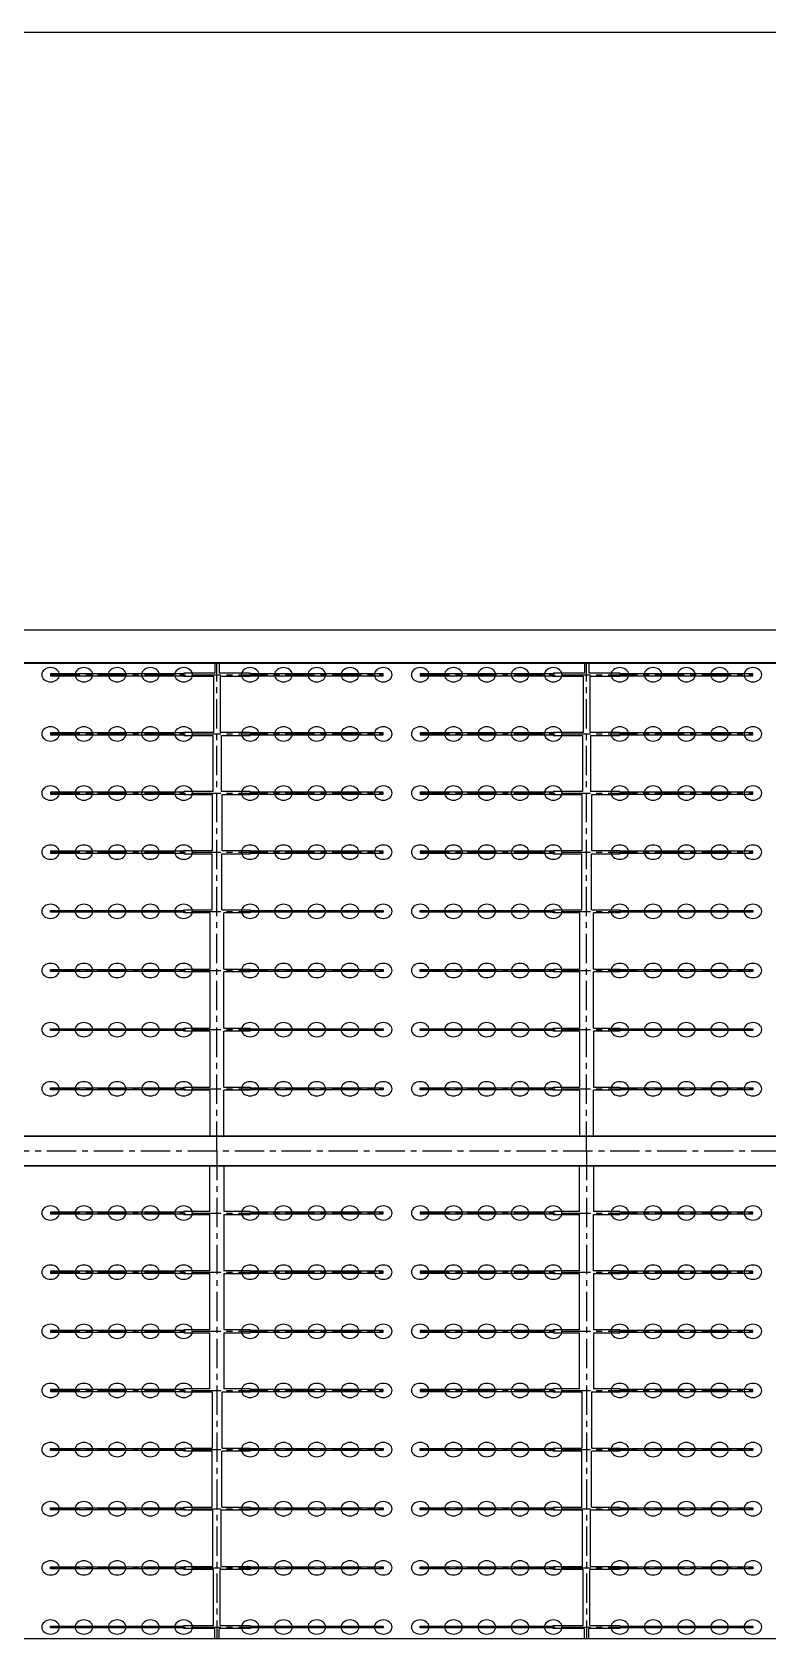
# Model space of a CAD drawing. Header units: millimetres. Extents: x 738100 to 1284508, y 138373 to 260796.
# Drawn here: x 791900 to 799862, y 219875 to 237261 of the extents above; entities that cross this region are included whole.
import ezdxf

# ---------------------------------------------------------------- set-up
doc = ezdxf.new("R2010")
doc.units = ezdxf.units.MM
doc.linetypes.add('CENTER', pattern=[50.8, 31.75, -6.35, 6.35, -6.35])
doc.layers.add('轴线', color=6, linetype='CENTER')

msp = doc.modelspace()

# ---------------------------------------------------------------- linework, layer by layer
at = {"lineweight": -3, "ltscale": 100}
for p, q in [((779900.494, 237260.765), (843900.494, 237260.765)), ((843900.494, 230435.296), (779900.494, 230435.296)), ((779900.494, 230433.442), (843900.494, 230433.442)), ((777220.494, 225315.296), (843900.494, 225315.296)), ((777220.494, 225315.296), (843900.494, 225315.296)), ((777220.494, 225315.296), (843900.494, 225315.296)), ((779900.494, 224995.296), (843900.494, 224995.296)), ((843900.494, 219875.296), (779900.494, 219875.296))]:
    msp.add_line(p, q, dxfattribs=at)
at = {"lineweight": -3}
msp.add_line((842940.494, 230789.288), (779900.494, 230789.288), dxfattribs=at)
at = {"ltscale": 10}
for p, q in [((793876.494, 230435.296), (793876.494, 230323.296)), ((793924.494, 230435.296), (793924.494, 230323.296)), ((797876.494, 230435.296), (797876.494, 230323.296)), ((797924.494, 230435.296), (797924.494, 230323.296)), ((792100.494, 230317.536), (792100.494, 230297.056)), ((793540.494, 230317.536), (792100.494, 230317.536)), ((792100.494, 230297.056), (793540.494, 230297.056)), ((793876.494, 230323.296), (793540.494, 230323.296)), ((793540.494, 230323.296), (793540.494, 230317.536)), ((793540.494, 230297.056), (793540.494, 230291.296)), ((793540.494, 230291.296), (793864.494, 230291.296)), ((793864.494, 230291.296), (793864.494, 229683.296)), ((794260.494, 230323.296), (793924.494, 230323.296)), ((793936.494, 230291.296), (794260.494, 230291.296)), ((793936.494, 230291.296), (793936.494, 229683.296)), ((794260.494, 230317.536), (794260.494, 230323.296)), ((795700.494, 230317.536), (794260.494, 230317.536)), ((794260.494, 230291.296), (794260.494, 230297.056)), ((794260.494, 230297.056), (795700.494, 230297.056)), ((795700.494, 230297.056), (795700.494, 230317.536)), ((796100.494, 230317.536), (796100.494, 230297.056)), ((797540.494, 230317.536), (796100.494, 230317.536)), ((796100.494, 230297.056), (797540.494, 230297.056)), ((797876.494, 230323.296), (797540.494, 230323.296)), ((797540.494, 230323.296), (797540.494, 230317.536)), ((797540.494, 230297.056), (797540.494, 230291.296)), ((797540.494, 230291.296), (797864.494, 230291.296)), ((797864.494, 230291.296), (797864.494, 229683.296)), ((798260.494, 230323.296), (797924.494, 230323.296)), ((797936.494, 230291.296), (798260.494, 230291.296)), ((797936.494, 230291.296), (797936.494, 229683.296)), ((798260.494, 230317.536), (798260.494, 230323.296)), ((799700.494, 230317.536), (798260.494, 230317.536)), ((798260.494, 230291.296), (798260.494, 230297.056)), ((798260.494, 230297.056), (799700.494, 230297.056)), ((799700.494, 230297.056), (799700.494, 230317.536)), ((792100.494, 229677.536), (792100.494, 229657.056)), ((793540.494, 229677.536), (792100.494, 229677.536)), ((793864.494, 229683.296), (793540.494, 229683.296)), ((793540.494, 229683.296), (793540.494, 229677.536)), ((794260.494, 229683.296), (793936.494, 229683.296)), ((794260.494, 229677.536), (794260.494, 229683.296)), ((795700.494, 229677.536), (794260.494, 229677.536)), ((795700.494, 229657.056), (795700.494, 229677.536)), ((796100.494, 229677.536), (796100.494, 229657.056)), ((797540.494, 229677.536), (796100.494, 229677.536)), ((797864.494, 229683.296), (797540.494, 229683.296)), ((797540.494, 229683.296), (797540.494, 229677.536)), ((798260.494, 229683.296), (797936.494, 229683.296)), ((798260.494, 229677.536), (798260.494, 229683.296)), ((799700.494, 229677.536), (798260.494, 229677.536)), ((799700.494, 229657.056), (799700.494, 229677.536)), ((792100.494, 229657.056), (793540.494, 229657.056)), ((793540.494, 229657.056), (793540.494, 229651.296)), ((793540.494, 229651.296), (793856.494, 229651.296)), ((793856.494, 229651.296), (793856.494, 229043.296)), ((793944.494, 229651.296), (794260.494, 229651.296)), ((793944.494, 229651.296), (793944.494, 229043.296)), ((794260.494, 229651.296), (794260.494, 229657.056)), ((794260.494, 229657.056), (795700.494, 229657.056)), ((796100.494, 229657.056), (797540.494, 229657.056)), ((797540.494, 229657.056), (797540.494, 229651.296)), ((797540.494, 229651.296), (797856.494, 229651.296)), ((797856.494, 229651.296), (797856.494, 229043.296)), ((797944.494, 229651.296), (798260.494, 229651.296)), ((797944.494, 229651.296), (797944.494, 229043.296)), ((798260.494, 229651.296), (798260.494, 229657.056)), ((798260.494, 229657.056), (799700.494, 229657.056)), ((792100.494, 229037.536), (792100.494, 229017.056)), ((793540.494, 229037.536), (792100.494, 229037.536)), ((792100.494, 229017.056), (793540.494, 229017.056)), ((793856.494, 229043.296), (793540.494, 229043.296)), ((793540.494, 229043.296), (793540.494, 229037.536)), ((793540.494, 229017.056), (793540.494, 229011.296)), ((793540.494, 229011.296), (793848.494, 229011.296)), ((793848.494, 229011.296), (793848.494, 228403.296)), ((794260.494, 229043.296), (793944.494, 229043.296)), ((793952.494, 229011.296), (794260.494, 229011.296)), ((793952.494, 229011.296), (793952.494, 228403.296)), ((794260.494, 229037.536), (794260.494, 229043.296)), ((795700.494, 229037.536), (794260.494, 229037.536)), ((794260.494, 229011.296), (794260.494, 229017.056)), ((794260.494, 229017.056), (795700.494, 229017.056)), ((795700.494, 229017.056), (795700.494, 229037.536)), ((796100.494, 229037.536), (796100.494, 229017.056)), ((797540.494, 229037.536), (796100.494, 229037.536)), ((796100.494, 229017.056), (797540.494, 229017.056)), ((797856.494, 229043.296), (797540.494, 229043.296)), ((797540.494, 229043.296), (797540.494, 229037.536)), ((797540.494, 229017.056), (797540.494, 229011.296)), ((797540.494, 229011.296), (797848.494, 229011.296)), ((797848.494, 229011.296), (797848.494, 228403.296)), ((798260.494, 229043.296), (797944.494, 229043.296)), ((797952.494, 229011.296), (798260.494, 229011.296)), ((797952.494, 229011.296), (797952.494, 228403.296)), ((798260.494, 229037.536), (798260.494, 229043.296)), ((799700.494, 229037.536), (798260.494, 229037.536)), ((798260.494, 229011.296), (798260.494, 229017.056)), ((798260.494, 229017.056), (799700.494, 229017.056)), ((799700.494, 229017.056), (799700.494, 229037.536)), ((792100.494, 228397.536), (792100.494, 228377.056)), ((793540.494, 228397.536), (792100.494, 228397.536)), ((792100.494, 228377.056), (793540.494, 228377.056)), ((793848.494, 228403.296), (793540.494, 228403.296)), ((793540.494, 228403.296), (793540.494, 228397.536)), ((793540.494, 228377.056), (793540.494, 228371.296)), ((793540.494, 228371.296), (793848.494, 228371.296)), ((793848.494, 227763.296), (793848.494, 228371.296)), ((794260.494, 228403.296), (793952.494, 228403.296)), ((793952.494, 228371.296), (794260.494, 228371.296)), ((793952.494, 227763.296), (793952.494, 228371.296)), ((794260.494, 228397.536), (794260.494, 228403.296)), ((795700.494, 228397.536), (794260.494, 228397.536)), ((794260.494, 228371.296), (794260.494, 228377.056)), ((794260.494, 228377.056), (795700.494, 228377.056)), ((795700.494, 228377.056), (795700.494, 228397.536)), ((796100.494, 228397.536), (796100.494, 228377.056)), ((797540.494, 228397.536), (796100.494, 228397.536)), ((796100.494, 228377.056), (797540.494, 228377.056)), ((797848.494, 228403.296), (797540.494, 228403.296)), ((797540.494, 228403.296), (797540.494, 228397.536)), ((797540.494, 228377.056), (797540.494, 228371.296)), ((797540.494, 228371.296), (797848.494, 228371.296)), ((797848.494, 227763.296), (797848.494, 228371.296)), ((798260.494, 228403.296), (797952.494, 228403.296)), ((797952.494, 228371.296), (798260.494, 228371.296)), ((797952.494, 227763.296), (797952.494, 228371.296)), ((798260.494, 228397.536), (798260.494, 228403.296)), ((799700.494, 228397.536), (798260.494, 228397.536)), ((798260.494, 228371.296), (798260.494, 228377.056)), ((798260.494, 228377.056), (799700.494, 228377.056)), ((799700.494, 228377.056), (799700.494, 228397.536)), ((792100.494, 227737.056), (792100.494, 227757.536)), ((792100.494, 227757.536), (793540.494, 227757.536)), ((793540.494, 227757.536), (793540.494, 227763.296)), ((793540.494, 227763.296), (793848.494, 227763.296)), ((793952.494, 227763.296), (794260.494, 227763.296)), ((794260.494, 227763.296), (794260.494, 227757.536)), ((794260.494, 227757.536), (795700.494, 227757.536)), ((795700.494, 227757.536), (795700.494, 227737.056)), ((796100.494, 227737.056), (796100.494, 227757.536)), ((796100.494, 227757.536), (797540.494, 227757.536)), ((797540.494, 227757.536), (797540.494, 227763.296)), ((797540.494, 227763.296), (797848.494, 227763.296)), ((797952.494, 227763.296), (798260.494, 227763.296)), ((798260.494, 227763.296), (798260.494, 227757.536)), ((798260.494, 227757.536), (799700.494, 227757.536)), ((799700.494, 227757.536), (799700.494, 227737.056)), ((793540.494, 227737.056), (792100.494, 227737.056)), ((793540.494, 227731.296), (793540.494, 227737.056)), ((793824.494, 227731.296), (793540.494, 227731.296)), ((793824.494, 227731.296), (793824.494, 227123.296)), ((794260.494, 227731.296), (793976.494, 227731.296)), ((793976.494, 227123.296), (793976.494, 227731.296)), ((795700.494, 227737.056), (794260.494, 227737.056)), ((794260.494, 227737.056), (794260.494, 227731.296)), ((797540.494, 227737.056), (796100.494, 227737.056)), ((797540.494, 227731.296), (797540.494, 227737.056)), ((797824.494, 227731.296), (797540.494, 227731.296)), ((797824.494, 227731.296), (797824.494, 227123.296)), ((798260.494, 227731.296), (797976.494, 227731.296)), ((797976.494, 227123.296), (797976.494, 227731.296)), ((799700.494, 227737.056), (798260.494, 227737.056)), ((798260.494, 227737.056), (798260.494, 227731.296)), ((792100.494, 227097.056), (792100.494, 227117.536)), ((792100.494, 227117.536), (793540.494, 227117.536)), ((793540.494, 227097.056), (792100.494, 227097.056)), ((793540.494, 227117.536), (793540.494, 227123.296)), ((793540.494, 227123.296), (793824.494, 227123.296)), ((793540.494, 227091.296), (793540.494, 227097.056)), ((793824.494, 227091.296), (793540.494, 227091.296)), ((793824.494, 227091.296), (793824.494, 226483.296)), ((793976.494, 227123.296), (794260.494, 227123.296)), ((794260.494, 227091.296), (793976.494, 227091.296)), ((793976.494, 226483.296), (793976.494, 227091.296)), ((794260.494, 227123.296), (794260.494, 227117.536)), ((794260.494, 227117.536), (795700.494, 227117.536)), ((795700.494, 227097.056), (794260.494, 227097.056)), ((794260.494, 227097.056), (794260.494, 227091.296)), ((795700.494, 227117.536), (795700.494, 227097.056)), ((796100.494, 227097.056), (796100.494, 227117.536)), ((796100.494, 227117.536), (797540.494, 227117.536)), ((797540.494, 227097.056), (796100.494, 227097.056)), ((797540.494, 227117.536), (797540.494, 227123.296)), ((797540.494, 227123.296), (797824.494, 227123.296)), ((797540.494, 227091.296), (797540.494, 227097.056)), ((797824.494, 227091.296), (797540.494, 227091.296)), ((797824.494, 227091.296), (797824.494, 226483.296)), ((797976.494, 227123.296), (798260.494, 227123.296)), ((798260.494, 227091.296), (797976.494, 227091.296)), ((797976.494, 226483.296), (797976.494, 227091.296)), ((798260.494, 227123.296), (798260.494, 227117.536)), ((798260.494, 227117.536), (799700.494, 227117.536)), ((799700.494, 227097.056), (798260.494, 227097.056)), ((798260.494, 227097.056), (798260.494, 227091.296)), ((799700.494, 227117.536), (799700.494, 227097.056)), ((792100.494, 226457.056), (792100.494, 226477.536)), ((792100.494, 226477.536), (793540.494, 226477.536)), ((793540.494, 226457.056), (792100.494, 226457.056)), ((793540.494, 226477.536), (793540.494, 226483.296)), ((793540.494, 226483.296), (793824.494, 226483.296)), ((793540.494, 226451.296), (793540.494, 226457.056)), ((793824.494, 226451.296), (793540.494, 226451.296)), ((793824.494, 226451.296), (793824.494, 225843.296)), ((793976.494, 226483.296), (794260.494, 226483.296)), ((794260.494, 226451.296), (793976.494, 226451.296)), ((793976.494, 225843.296), (793976.494, 226451.296)), ((794260.494, 226483.296), (794260.494, 226477.536)), ((794260.494, 226477.536), (795700.494, 226477.536)), ((795700.494, 226457.056), (794260.494, 226457.056)), ((794260.494, 226457.056), (794260.494, 226451.296)), ((795700.494, 226477.536), (795700.494, 226457.056)), ((796100.494, 226457.056), (796100.494, 226477.536)), ((796100.494, 226477.536), (797540.494, 226477.536)), ((797540.494, 226457.056), (796100.494, 226457.056)), ((797540.494, 226477.536), (797540.494, 226483.296)), ((797540.494, 226483.296), (797824.494, 226483.296)), ((797540.494, 226451.296), (797540.494, 226457.056)), ((797824.494, 226451.296), (797540.494, 226451.296)), ((797824.494, 226451.296), (797824.494, 225843.296)), ((797976.494, 226483.296), (798260.494, 226483.296)), ((798260.494, 226451.296), (797976.494, 226451.296)), ((797976.494, 226451.296), (797976.494, 225843.296)), ((798260.494, 226483.296), (798260.494, 226477.536)), ((798260.494, 226477.536), (799700.494, 226477.536)), ((799700.494, 226457.056), (798260.494, 226457.056)), ((798260.494, 226457.056), (798260.494, 226451.296)), ((799700.494, 226477.536), (799700.494, 226457.056)), ((792100.494, 225817.056), (792100.494, 225837.536)), ((792100.494, 225837.536), (793540.494, 225837.536)), ((793540.494, 225837.536), (793540.494, 225843.296)), ((793540.494, 225843.296), (793824.494, 225843.296)), ((793976.494, 225843.296), (794260.494, 225843.296)), ((794260.494, 225843.296), (794260.494, 225837.536)), ((794260.494, 225837.536), (795700.494, 225837.536)), ((795700.494, 225837.536), (795700.494, 225817.056)), ((796100.494, 225817.056), (796100.494, 225837.536)), ((796100.494, 225837.536), (797540.494, 225837.536)), ((797540.494, 225837.536), (797540.494, 225843.296)), ((797540.494, 225843.296), (797824.494, 225843.296)), ((797976.494, 225843.296), (798260.494, 225843.296)), ((798260.494, 225843.296), (798260.494, 225837.536)), ((798260.494, 225837.536), (799700.494, 225837.536)), ((799700.494, 225837.536), (799700.494, 225817.056)), ((793540.494, 225817.056), (792100.494, 225817.056)), ((793540.494, 225811.296), (793540.494, 225817.056)), ((793824.494, 225811.296), (793540.494, 225811.296)), ((793824.494, 225811.296), (793824.494, 225315.296)), ((794260.494, 225811.296), (793976.494, 225811.296)), ((793976.494, 225315.296), (793976.494, 225811.296)), ((795700.494, 225817.056), (794260.494, 225817.056)), ((794260.494, 225817.056), (794260.494, 225811.296)), ((797540.494, 225817.056), (796100.494, 225817.056)), ((797540.494, 225811.296), (797540.494, 225817.056)), ((797824.494, 225811.296), (797540.494, 225811.296)), ((797824.494, 225811.296), (797824.494, 225315.296)), ((798260.494, 225811.296), (797976.494, 225811.296)), ((797976.494, 225315.296), (797976.494, 225811.296)), ((799700.494, 225817.056), (798260.494, 225817.056)), ((798260.494, 225817.056), (798260.494, 225811.296)), ((801824.494, 225315.296), (789900.494, 225315.296)), ((801824.494, 224995.296), (789900.494, 224995.296)), ((793824.494, 224499.296), (793824.494, 224995.296)), ((793976.494, 224995.296), (793976.494, 224499.296)), ((797824.494, 224499.296), (797824.494, 224995.296)), ((797976.494, 224995.296), (797976.494, 224499.296)), ((792100.494, 224493.536), (792100.494, 224473.056)), ((793540.494, 224493.536), (792100.494, 224493.536)), ((792100.494, 224473.056), (793540.494, 224473.056)), ((793824.494, 224499.296), (793540.494, 224499.296)), ((793540.494, 224499.296), (793540.494, 224493.536)), ((793540.494, 224473.056), (793540.494, 224467.296)), ((793540.494, 224467.296), (793824.494, 224467.296)), ((793824.494, 223859.296), (793824.494, 224467.296)), ((794260.494, 224499.296), (793976.494, 224499.296)), ((793976.494, 224467.296), (794260.494, 224467.296)), ((793976.494, 224467.296), (793976.494, 223859.296)), ((794260.494, 224493.536), (794260.494, 224499.296)), ((795700.494, 224493.536), (794260.494, 224493.536)), ((794260.494, 224467.296), (794260.494, 224473.056)), ((794260.494, 224473.056), (795700.494, 224473.056)), ((795700.494, 224473.056), (795700.494, 224493.536)), ((796100.494, 224493.536), (796100.494, 224473.056)), ((797540.494, 224493.536), (796100.494, 224493.536)), ((796100.494, 224473.056), (797540.494, 224473.056)), ((797824.494, 224499.296), (797540.494, 224499.296)), ((797540.494, 224499.296), (797540.494, 224493.536)), ((797540.494, 224473.056), (797540.494, 224467.296)), ((797540.494, 224467.296), (797824.494, 224467.296)), ((797824.494, 223859.296), (797824.494, 224467.296)), ((798260.494, 224499.296), (797976.494, 224499.296)), ((797976.494, 224467.296), (798260.494, 224467.296)), ((797976.494, 223859.296), (797976.494, 224467.296)), ((798260.494, 224493.536), (798260.494, 224499.296)), ((799700.494, 224493.536), (798260.494, 224493.536)), ((798260.494, 224467.296), (798260.494, 224473.056)), ((798260.494, 224473.056), (799700.494, 224473.056)), ((799700.494, 224473.056), (799700.494, 224493.536)), ((792100.494, 223853.536), (792100.494, 223833.056)), ((793540.494, 223853.536), (792100.494, 223853.536)), ((792100.494, 223833.056), (793540.494, 223833.056)), ((793824.494, 223859.296), (793540.494, 223859.296)), ((793540.494, 223859.296), (793540.494, 223853.536)), ((793540.494, 223833.056), (793540.494, 223827.296)), ((793540.494, 223827.296), (793824.494, 223827.296)), ((793824.494, 223219.296), (793824.494, 223827.296)), ((794260.494, 223859.296), (793976.494, 223859.296)), ((793976.494, 223827.296), (794260.494, 223827.296)), ((793976.494, 223827.296), (793976.494, 223219.296)), ((794260.494, 223853.536), (794260.494, 223859.296)), ((795700.494, 223853.536), (794260.494, 223853.536)), ((794260.494, 223827.296), (794260.494, 223833.056)), ((794260.494, 223833.056), (795700.494, 223833.056)), ((795700.494, 223833.056), (795700.494, 223853.536)), ((796100.494, 223853.536), (796100.494, 223833.056)), ((797540.494, 223853.536), (796100.494, 223853.536)), ((796100.494, 223833.056), (797540.494, 223833.056)), ((797824.494, 223859.296), (797540.494, 223859.296)), ((797540.494, 223859.296), (797540.494, 223853.536)), ((797540.494, 223833.056), (797540.494, 223827.296)), ((797540.494, 223827.296), (797824.494, 223827.296)), ((797824.494, 223219.296), (797824.494, 223827.296)), ((798260.494, 223859.296), (797976.494, 223859.296)), ((797976.494, 223827.296), (798260.494, 223827.296)), ((797976.494, 223827.296), (797976.494, 223219.296)), ((798260.494, 223853.536), (798260.494, 223859.296)), ((799700.494, 223853.536), (798260.494, 223853.536)), ((798260.494, 223827.296), (798260.494, 223833.056)), ((798260.494, 223833.056), (799700.494, 223833.056)), ((799700.494, 223833.056), (799700.494, 223853.536)), ((792100.494, 223213.536), (792100.494, 223193.056)), ((793540.494, 223213.536), (792100.494, 223213.536)), ((792100.494, 223193.056), (793540.494, 223193.056)), ((793824.494, 223219.296), (793540.494, 223219.296)), ((793540.494, 223219.296), (793540.494, 223213.536)), ((793540.494, 223193.056), (793540.494, 223187.296)), ((793540.494, 223187.296), (793824.494, 223187.296)), ((793824.494, 222579.296), (793824.494, 223187.296)), ((794260.494, 223219.296), (793976.494, 223219.296)), ((793976.494, 223187.296), (794260.494, 223187.296)), ((793976.494, 223187.296), (793976.494, 222579.296)), ((794260.494, 223213.536), (794260.494, 223219.296)), ((795700.494, 223213.536), (794260.494, 223213.536)), ((794260.494, 223187.296), (794260.494, 223193.056)), ((794260.494, 223193.056), (795700.494, 223193.056)), ((795700.494, 223193.056), (795700.494, 223213.536)), ((796100.494, 223213.536), (796100.494, 223193.056)), ((797540.494, 223213.536), (796100.494, 223213.536)), ((796100.494, 223193.056), (797540.494, 223193.056)), ((797824.494, 223219.296), (797540.494, 223219.296)), ((797540.494, 223219.296), (797540.494, 223213.536)), ((797540.494, 223193.056), (797540.494, 223187.296)), ((797540.494, 223187.296), (797824.494, 223187.296)), ((797824.494, 222579.296), (797824.494, 223187.296)), ((798260.494, 223219.296), (797976.494, 223219.296)), ((797976.494, 223187.296), (798260.494, 223187.296)), ((797976.494, 223187.296), (797976.494, 222579.296)), ((798260.494, 223213.536), (798260.494, 223219.296)), ((799700.494, 223213.536), (798260.494, 223213.536)), ((798260.494, 223187.296), (798260.494, 223193.056)), ((798260.494, 223193.056), (799700.494, 223193.056)), ((799700.494, 223193.056), (799700.494, 223213.536)), ((792100.494, 222573.536), (792100.494, 222553.056)), ((793540.494, 222573.536), (792100.494, 222573.536)), ((792100.494, 222553.056), (793540.494, 222553.056)), ((793824.494, 222579.296), (793540.494, 222579.296)), ((793540.494, 222579.296), (793540.494, 222573.536)), ((793540.494, 222553.056), (793540.494, 222547.296)), ((793540.494, 222547.296), (793848.494, 222547.296)), ((793848.494, 222547.296), (793848.494, 221939.296)), ((793952.494, 222547.296), (794260.494, 222547.296)), ((793952.494, 222547.296), (793952.494, 221939.296)), ((794260.494, 222579.296), (793976.494, 222579.296)), ((794260.494, 222573.536), (794260.494, 222579.296)), ((795700.494, 222573.536), (794260.494, 222573.536)), ((794260.494, 222547.296), (794260.494, 222553.056)), ((794260.494, 222553.056), (795700.494, 222553.056)), ((795700.494, 222553.056), (795700.494, 222573.536)), ((796100.494, 222573.536), (796100.494, 222553.056)), ((797540.494, 222573.536), (796100.494, 222573.536)), ((796100.494, 222553.056), (797540.494, 222553.056)), ((797824.494, 222579.296), (797540.494, 222579.296)), ((797540.494, 222579.296), (797540.494, 222573.536)), ((797540.494, 222553.056), (797540.494, 222547.296)), ((797540.494, 222547.296), (797848.494, 222547.296)), ((797848.494, 222547.296), (797848.494, 221939.296)), ((797952.494, 222547.296), (798260.494, 222547.296)), ((797952.494, 222547.296), (797952.494, 221939.296)), ((798260.494, 222579.296), (797976.494, 222579.296)), ((798260.494, 222573.536), (798260.494, 222579.296)), ((799700.494, 222573.536), (798260.494, 222573.536)), ((798260.494, 222547.296), (798260.494, 222553.056)), ((798260.494, 222553.056), (799700.494, 222553.056)), ((799700.494, 222553.056), (799700.494, 222573.536)), ((792100.494, 221913.056), (792100.494, 221933.536)), ((792100.494, 221933.536), (793540.494, 221933.536)), ((793540.494, 221913.056), (792100.494, 221913.056)), ((793540.494, 221933.536), (793540.494, 221939.296)), ((793540.494, 221939.296), (793848.494, 221939.296)), ((793540.494, 221907.296), (793540.494, 221913.056)), ((793848.494, 221907.296), (793540.494, 221907.296)), ((793848.494, 221299.296), (793848.494, 221907.296)), ((793952.494, 221939.296), (794260.494, 221939.296)), ((794260.494, 221907.296), (793952.494, 221907.296)), ((793952.494, 221299.296), (793952.494, 221907.296)), ((794260.494, 221939.296), (794260.494, 221933.536)), ((794260.494, 221933.536), (795700.494, 221933.536)), ((795700.494, 221913.056), (794260.494, 221913.056)), ((794260.494, 221913.056), (794260.494, 221907.296)), ((795700.494, 221933.536), (795700.494, 221913.056)), ((796100.494, 221913.056), (796100.494, 221933.536)), ((796100.494, 221933.536), (797540.494, 221933.536)), ((797540.494, 221913.056), (796100.494, 221913.056)), ((797540.494, 221933.536), (797540.494, 221939.296)), ((797540.494, 221939.296), (797848.494, 221939.296)), ((797540.494, 221907.296), (797540.494, 221913.056)), ((797848.494, 221907.296), (797540.494, 221907.296)), ((797848.494, 221299.296), (797848.494, 221907.296)), ((797952.494, 221939.296), (798260.494, 221939.296)), ((798260.494, 221907.296), (797952.494, 221907.296)), ((797952.494, 221299.296), (797952.494, 221907.296)), ((798260.494, 221939.296), (798260.494, 221933.536)), ((798260.494, 221933.536), (799700.494, 221933.536)), ((799700.494, 221913.056), (798260.494, 221913.056)), ((798260.494, 221913.056), (798260.494, 221907.296)), ((799700.494, 221933.536), (799700.494, 221913.056)), ((792100.494, 221273.056), (792100.494, 221293.536)), ((792100.494, 221293.536), (793540.494, 221293.536)), ((793540.494, 221273.056), (792100.494, 221273.056)), ((793540.494, 221293.536), (793540.494, 221299.296)), ((793540.494, 221299.296), (793848.494, 221299.296)), ((793540.494, 221267.296), (793540.494, 221273.056)), ((793856.494, 221267.296), (793540.494, 221267.296)), ((793856.494, 220659.296), (793856.494, 221267.296)), ((794260.494, 221267.296), (793944.494, 221267.296)), ((793944.494, 220659.296), (793944.494, 221267.296)), ((793952.494, 221299.296), (794260.494, 221299.296)), ((794260.494, 221299.296), (794260.494, 221293.536)), ((794260.494, 221293.536), (795700.494, 221293.536)), ((795700.494, 221273.056), (794260.494, 221273.056)), ((794260.494, 221273.056), (794260.494, 221267.296)), ((795700.494, 221293.536), (795700.494, 221273.056)), ((796100.494, 221273.056), (796100.494, 221293.536)), ((796100.494, 221293.536), (797540.494, 221293.536)), ((797540.494, 221273.056), (796100.494, 221273.056)), ((797540.494, 221293.536), (797540.494, 221299.296)), ((797540.494, 221299.296), (797848.494, 221299.296)), ((797540.494, 221267.296), (797540.494, 221273.056)), ((797856.494, 221267.296), (797540.494, 221267.296)), ((797856.494, 220659.296), (797856.494, 221267.296)), ((798260.494, 221267.296), (797944.494, 221267.296)), ((797944.494, 220659.296), (797944.494, 221267.296)), ((797952.494, 221299.296), (798260.494, 221299.296)), ((798260.494, 221299.296), (798260.494, 221293.536)), ((798260.494, 221293.536), (799700.494, 221293.536)), ((799700.494, 221273.056), (798260.494, 221273.056)), ((798260.494, 221273.056), (798260.494, 221267.296)), ((799700.494, 221293.536), (799700.494, 221273.056)), ((792100.494, 220633.056), (792100.494, 220653.536)), ((792100.494, 220653.536), (793540.494, 220653.536)), ((793540.494, 220633.056), (792100.494, 220633.056)), ((793540.494, 220653.536), (793540.494, 220659.296)), ((793540.494, 220659.296), (793856.494, 220659.296)), ((793540.494, 220627.296), (793540.494, 220633.056)), ((793864.494, 220627.296), (793540.494, 220627.296)), ((793864.494, 220019.296), (793864.494, 220627.296)), ((794260.494, 220627.296), (793936.494, 220627.296)), ((793936.494, 220019.296), (793936.494, 220627.296)), ((793944.494, 220659.296), (794260.494, 220659.296)), ((794260.494, 220659.296), (794260.494, 220653.536)), ((794260.494, 220653.536), (795700.494, 220653.536)), ((795700.494, 220633.056), (794260.494, 220633.056)), ((794260.494, 220633.056), (794260.494, 220627.296)), ((795700.494, 220653.536), (795700.494, 220633.056)), ((796100.494, 220633.056), (796100.494, 220653.536)), ((796100.494, 220653.536), (797540.494, 220653.536)), ((797540.494, 220633.056), (796100.494, 220633.056)), ((797540.494, 220653.536), (797540.494, 220659.296)), ((797540.494, 220659.296), (797856.494, 220659.296)), ((797540.494, 220627.296), (797540.494, 220633.056)), ((797864.494, 220627.296), (797540.494, 220627.296)), ((797864.494, 220019.296), (797864.494, 220627.296)), ((798260.494, 220627.296), (797936.494, 220627.296)), ((797936.494, 220019.296), (797936.494, 220627.296)), ((797944.494, 220659.296), (798260.494, 220659.296)), ((798260.494, 220659.296), (798260.494, 220653.536)), ((798260.494, 220653.536), (799700.494, 220653.536)), ((799700.494, 220633.056), (798260.494, 220633.056)), ((798260.494, 220633.056), (798260.494, 220627.296)), ((799700.494, 220653.536), (799700.494, 220633.056)), ((792100.494, 219993.056), (792100.494, 220013.536)), ((792100.494, 220013.536), (793540.494, 220013.536)), ((793540.494, 219993.056), (792100.494, 219993.056)), ((793540.494, 220013.536), (793540.494, 220019.296)), ((793540.494, 220019.296), (793864.494, 220019.296)), ((793540.494, 219987.296), (793540.494, 219993.056)), ((793876.494, 219987.296), (793540.494, 219987.296)), ((793876.494, 219875.296), (793876.494, 219987.296)), ((793924.494, 219875.296), (793924.494, 219987.296)), ((794260.494, 219987.296), (793924.494, 219987.296)), ((793936.494, 220019.296), (794260.494, 220019.296)), ((794260.494, 220019.296), (794260.494, 220013.536)), ((794260.494, 220013.536), (795700.494, 220013.536)), ((795700.494, 219993.056), (794260.494, 219993.056)), ((794260.494, 219993.056), (794260.494, 219987.296)), ((795700.494, 220013.536), (795700.494, 219993.056)), ((796100.494, 219993.056), (796100.494, 220013.536)), ((796100.494, 220013.536), (797540.494, 220013.536)), ((797540.494, 219993.056), (796100.494, 219993.056)), ((797540.494, 220013.536), (797540.494, 220019.296)), ((797540.494, 220019.296), (797864.494, 220019.296)), ((797540.494, 219987.296), (797540.494, 219993.056)), ((797876.494, 219987.296), (797540.494, 219987.296)), ((797876.494, 219875.296), (797876.494, 219987.296)), ((797924.494, 219875.296), (797924.494, 219987.296)), ((798260.494, 219987.296), (797924.494, 219987.296)), ((797936.494, 220019.296), (798260.494, 220019.296)), ((798260.494, 220019.296), (798260.494, 220013.536)), ((798260.494, 220013.536), (799700.494, 220013.536)), ((799700.494, 219993.056), (798260.494, 219993.056)), ((798260.494, 219993.056), (798260.494, 219987.296)), ((799700.494, 220013.536), (799700.494, 219993.056))]:
    msp.add_line(p, q, dxfattribs=at)
at = {"ltscale": 10, "extrusion": (0, 0, -1)}
for centre in [(792100.494, 230307.296), (792460.494, 230307.296), (792820.494, 230307.296), (793180.494, 230307.296), (793540.494, 230307.296), (794260.494, 230307.296), (794620.494, 230307.296), (794980.494, 230307.296), (795340.494, 230307.296), (795700.494, 230307.296), (796100.494, 230307.296), (796460.494, 230307.296), (796820.494, 230307.296), (797180.494, 230307.296), (797540.494, 230307.296), (798260.494, 230307.296), (798620.494, 230307.296), (798980.494, 230307.296), (792100.494, 229667.296), (792460.494, 229667.296), (792820.494, 229667.296), (793180.494, 229667.296), (793540.494, 229667.296), (794260.494, 229667.296), (794620.494, 229667.296), (794980.494, 229667.296), (795340.494, 229667.296), (795700.494, 229667.296), (796100.494, 229667.296), (796460.494, 229667.296), (796820.494, 229667.296), (797180.494, 229667.296), (797540.494, 229667.296), (798260.494, 229667.296), (798620.494, 229667.296), (798980.494, 229667.296), (792100.494, 229027.296), (792460.494, 229027.296), (792820.494, 229027.296), (793180.494, 229027.296), (793540.494, 229027.296), (794260.494, 229027.296), (794620.494, 229027.296), (794980.494, 229027.296), (795340.494, 229027.296), (795700.494, 229027.296), (796100.494, 229027.296), (796460.494, 229027.296), (796820.494, 229027.296), (797180.494, 229027.296), (797540.494, 229027.296), (798260.494, 229027.296), (798620.494, 229027.296), (798980.494, 229027.296), (792100.494, 228387.296), (792460.494, 228387.296), (792820.494, 228387.296), (793180.494, 228387.296), (793540.494, 228387.296), (794260.494, 228387.296), (794620.494, 228387.296), (794980.494, 228387.296), (795340.494, 228387.296), (795700.494, 228387.296), (796100.494, 228387.296), (796460.494, 228387.296), (796820.494, 228387.296), (797180.494, 228387.296), (797540.494, 228387.296), (798260.494, 228387.296), (798620.494, 228387.296), (798980.494, 228387.296), (792100.494, 227747.296), (792460.494, 227747.296), (792820.494, 227747.296), (793180.494, 227747.296), (793540.494, 227747.296), (794260.494, 227747.296), (794620.494, 227747.296), (794980.494, 227747.296), (795340.494, 227747.296), (795700.494, 227747.296), (796100.494, 227747.296), (796460.494, 227747.296), (796820.494, 227747.296), (797180.494, 227747.296), (797540.494, 227747.296), (798260.494, 227747.296), (798620.494, 227747.296), (798980.494, 227747.296), (792100.494, 227107.296), (792460.494, 227107.296), (792820.494, 227107.296), (793180.494, 227107.296), (793540.494, 227107.296), (794260.494, 227107.296), (794620.494, 227107.296), (794980.494, 227107.296), (795340.494, 227107.296), (795700.494, 227107.296), (796100.494, 227107.296), (796460.494, 227107.296), (796820.494, 227107.296), (797180.494, 227107.296), (797540.494, 227107.296), (798260.494, 227107.296), (798620.494, 227107.296), (798980.494, 227107.296), (798620.494, 224483.296), (798980.494, 224483.296), (799340.494, 224483.296), (799700.494, 224483.296), (798620.494, 223843.296), (798980.494, 223843.296), (799340.494, 223843.296), (799700.494, 223843.296), (792100.494, 223203.296), (792460.494, 223203.296), (792820.494, 223203.296), (793180.494, 223203.296), (793540.494, 223203.296), (794260.494, 223203.296), (794620.494, 223203.296), (794980.494, 223203.296), (795340.494, 223203.296), (795700.494, 223203.296), (796100.494, 223203.296), (796460.494, 223203.296), (796820.494, 223203.296), (797180.494, 223203.296), (797540.494, 223203.296), (798260.494, 223203.296), (798620.494, 223203.296), (798980.494, 223203.296), (799340.494, 223203.296), (799700.494, 223203.296), (792100.494, 222563.296), (792460.494, 222563.296), (792820.494, 222563.296), (793180.494, 222563.296), (793540.494, 222563.296), (794260.494, 222563.296), (794620.494, 222563.296), (794980.494, 222563.296), (795340.494, 222563.296), (795700.494, 222563.296), (796100.494, 222563.296), (796460.494, 222563.296), (796820.494, 222563.296), (797180.494, 222563.296), (797540.494, 222563.296), (798260.494, 222563.296), (798620.494, 222563.296), (798980.494, 222563.296), (799340.494, 222563.296), (799700.494, 222563.296), (792100.494, 221923.296), (792460.494, 221923.296), (792820.494, 221923.296), (793180.494, 221923.296), (793540.494, 221923.296), (794260.494, 221923.296), (794620.494, 221923.296), (794980.494, 221923.296), (795340.494, 221923.296), (795700.494, 221923.296), (796100.494, 221923.296), (796460.494, 221923.296), (796820.494, 221923.296), (797180.494, 221923.296), (797540.494, 221923.296), (798260.494, 221923.296), (798620.494, 221923.296), (798980.494, 221923.296), (799340.494, 221923.296), (799700.494, 221923.296), (792100.494, 221283.296), (792460.494, 221283.296), (792820.494, 221283.296), (793180.494, 221283.296), (793540.494, 221283.296), (794260.494, 221283.296), (794620.494, 221283.296), (794980.494, 221283.296), (795340.494, 221283.296), (795700.494, 221283.296), (796100.494, 221283.296), (796460.494, 221283.296), (796820.494, 221283.296), (797180.494, 221283.296), (797540.494, 221283.296), (798260.494, 221283.296), (798620.494, 221283.296), (798980.494, 221283.296), (799340.494, 221283.296), (799700.494, 221283.296), (792100.494, 220643.296), (792460.494, 220643.296), (792820.494, 220643.296), (793180.494, 220643.296), (793540.494, 220643.296), (794260.494, 220643.296), (794620.494, 220643.296), (794980.494, 220643.296), (795340.494, 220643.296), (795700.494, 220643.296), (796100.494, 220643.296), (796460.494, 220643.296), (796820.494, 220643.296), (797180.494, 220643.296), (797540.494, 220643.296), (798260.494, 220643.296), (798620.494, 220643.296), (798980.494, 220643.296), (799340.494, 220643.296), (799700.494, 220643.296), (792100.494, 220003.296), (792460.494, 220003.296), (792820.494, 220003.296), (793180.494, 220003.296), (793540.494, 220003.296), (794260.494, 220003.296), (794620.494, 220003.296), (794980.494, 220003.296), (795340.494, 220003.296), (795700.494, 220003.296), (796100.494, 220003.296), (796460.494, 220003.296), (796820.494, 220003.296), (797180.494, 220003.296), (797540.494, 220003.296), (798260.494, 220003.296), (798620.494, 220003.296), (798980.494, 220003.296), (799340.494, 220003.296), (799700.494, 220003.296)]:
    msp.add_ellipse(centre, major_axis=(96, 0), ratio=0.8, dxfattribs=at)
for centre in [(799340.494, 230307.296), (799700.494, 230307.296), (799340.494, 229667.296), (799700.494, 229667.296), (799340.494, 229027.296), (799700.494, 229027.296), (799340.494, 228387.296), (799700.494, 228387.296), (799340.494, 227747.296), (799700.494, 227747.296), (799340.494, 227107.296), (799700.494, 227107.296), (792100.494, 226467.296), (792460.494, 226467.296), (792820.494, 226467.296), (793180.494, 226467.296), (793540.494, 226467.296), (794260.494, 226467.296), (794620.494, 226467.296), (794980.494, 226467.296), (795340.494, 226467.296), (795700.494, 226467.296), (796100.494, 226467.296), (796460.494, 226467.296), (796820.494, 226467.296), (797180.494, 226467.296), (797540.494, 226467.296), (798260.494, 226467.296), (798620.494, 226467.296), (798980.494, 226467.296), (799340.494, 226467.296), (799700.494, 226467.296), (792100.494, 225827.296), (792460.494, 225827.296), (792820.494, 225827.296), (793180.494, 225827.296), (793540.494, 225827.296), (794260.494, 225827.296), (794620.494, 225827.296), (794980.494, 225827.296), (795340.494, 225827.296), (795700.494, 225827.296), (796100.494, 225827.296), (796460.494, 225827.296), (796820.494, 225827.296), (797180.494, 225827.296), (797540.494, 225827.296), (798260.494, 225827.296), (798620.494, 225827.296), (798980.494, 225827.296), (799340.494, 225827.296), (799700.494, 225827.296), (792100.494, 224483.296), (792460.494, 224483.296), (792820.494, 224483.296), (793180.494, 224483.296), (793540.494, 224483.296), (794260.494, 224483.296), (794620.494, 224483.296), (794980.494, 224483.296), (795340.494, 224483.296), (795700.494, 224483.296), (796100.494, 224483.296), (796460.494, 224483.296), (796820.494, 224483.296), (797180.494, 224483.296), (797540.494, 224483.296), (798260.494, 224483.296), (792100.494, 223843.296), (792460.494, 223843.296), (792820.494, 223843.296), (793180.494, 223843.296), (793540.494, 223843.296), (794260.494, 223843.296), (794620.494, 223843.296), (794980.494, 223843.296), (795340.494, 223843.296), (795700.494, 223843.296), (796100.494, 223843.296), (796460.494, 223843.296), (796820.494, 223843.296), (797180.494, 223843.296), (797540.494, 223843.296), (798260.494, 223843.296)]:
    msp.add_ellipse(centre, major_axis=(-96, 0), ratio=0.8, start_param=3.141592654, end_param=9.424777961, dxfattribs=at)
at = {"layer": '轴线', "ltscale": 10}
for p, q in [((793900.494, 225155.296), (793900.494, 230435.296)), ((797900.494, 225155.296), (797900.494, 230435.296)), ((792100.494, 230307.296), (795700.494, 230307.296)), ((792100.494, 230307.296), (795700.494, 230307.296)), ((796100.494, 230307.296), (799700.494, 230307.296)), ((796100.494, 230307.296), (799700.494, 230307.296)), ((792100.494, 229667.296), (795700.494, 229667.296)), ((792100.494, 229667.296), (795700.494, 229667.296)), ((796100.494, 229667.296), (799700.494, 229667.296)), ((796100.494, 229667.296), (799700.494, 229667.296)), ((792100.494, 229027.296), (795700.494, 229027.296)), ((792100.494, 229027.296), (795700.494, 229027.296)), ((796100.494, 229027.296), (799700.494, 229027.296)), ((796100.494, 229027.296), (799700.494, 229027.296)), ((792100.494, 228387.296), (795700.494, 228387.296)), ((792100.494, 228387.296), (795700.494, 228387.296)), ((796100.494, 228387.296), (799700.494, 228387.296)), ((796100.494, 228387.296), (799700.494, 228387.296)), ((792100.494, 227747.296), (795700.494, 227747.296)), ((792100.494, 227747.296), (795700.494, 227747.296)), ((796100.494, 227747.296), (799700.494, 227747.296)), ((796100.494, 227747.296), (799700.494, 227747.296)), ((792100.494, 227107.296), (795700.494, 227107.296)), ((792100.494, 227107.296), (795700.494, 227107.296)), ((796100.494, 227107.296), (799700.494, 227107.296)), ((796100.494, 227107.296), (799700.494, 227107.296)), ((792100.494, 226467.296), (795700.494, 226467.296)), ((792100.494, 226467.296), (795700.494, 226467.296)), ((796100.494, 226467.296), (799700.494, 226467.296)), ((796100.494, 226467.296), (799700.494, 226467.296)), ((792100.494, 225827.296), (795700.494, 225827.296)), ((796100.494, 225827.296), (799700.494, 225827.296)), ((781900.494, 225155.296), (841976.494, 225155.296)), ((793900.494, 225155.296), (793900.494, 224995.296)), ((793900.494, 225155.296), (793900.494, 219875.296)), ((797900.494, 225155.296), (797900.494, 224995.296)), ((797900.494, 225155.296), (797900.494, 219875.296)), ((792100.494, 224483.296), (795700.494, 224483.296)), ((796100.494, 224483.296), (799700.494, 224483.296)), ((792100.494, 223843.296), (795700.494, 223843.296)), ((792100.494, 223843.296), (795700.494, 223843.296)), ((796100.494, 223843.296), (799700.494, 223843.296)), ((796100.494, 223843.296), (799700.494, 223843.296)), ((792100.494, 223203.296), (795700.494, 223203.296)), ((792100.494, 223203.296), (795700.494, 223203.296)), ((796100.494, 223203.296), (799700.494, 223203.296)), ((796100.494, 223203.296), (799700.494, 223203.296)), ((792100.494, 222563.296), (795700.494, 222563.296)), ((792100.494, 222563.296), (795700.494, 222563.296)), ((796100.494, 222563.296), (799700.494, 222563.296)), ((796100.494, 222563.296), (799700.494, 222563.296)), ((792100.494, 221923.296), (795700.494, 221923.296)), ((792100.494, 221923.296), (795700.494, 221923.296)), ((796100.494, 221923.296), (799700.494, 221923.296)), ((796100.494, 221923.296), (799700.494, 221923.296)), ((792100.494, 221283.296), (795700.494, 221283.296)), ((792100.494, 221283.296), (795700.494, 221283.296)), ((796100.494, 221283.296), (799700.494, 221283.296)), ((796100.494, 221283.296), (799700.494, 221283.296)), ((792100.494, 220643.296), (795700.494, 220643.296)), ((792100.494, 220643.296), (795700.494, 220643.296)), ((796100.494, 220643.296), (799700.494, 220643.296)), ((796100.494, 220643.296), (799700.494, 220643.296)), ((792100.494, 220003.296), (795700.494, 220003.296)), ((792100.494, 220003.296), (795700.494, 220003.296)), ((796100.494, 220003.296), (799700.494, 220003.296)), ((796100.494, 220003.296), (799700.494, 220003.296))]:
    msp.add_line(p, q, dxfattribs=at)

doc.saveas('drawing.dxf')
